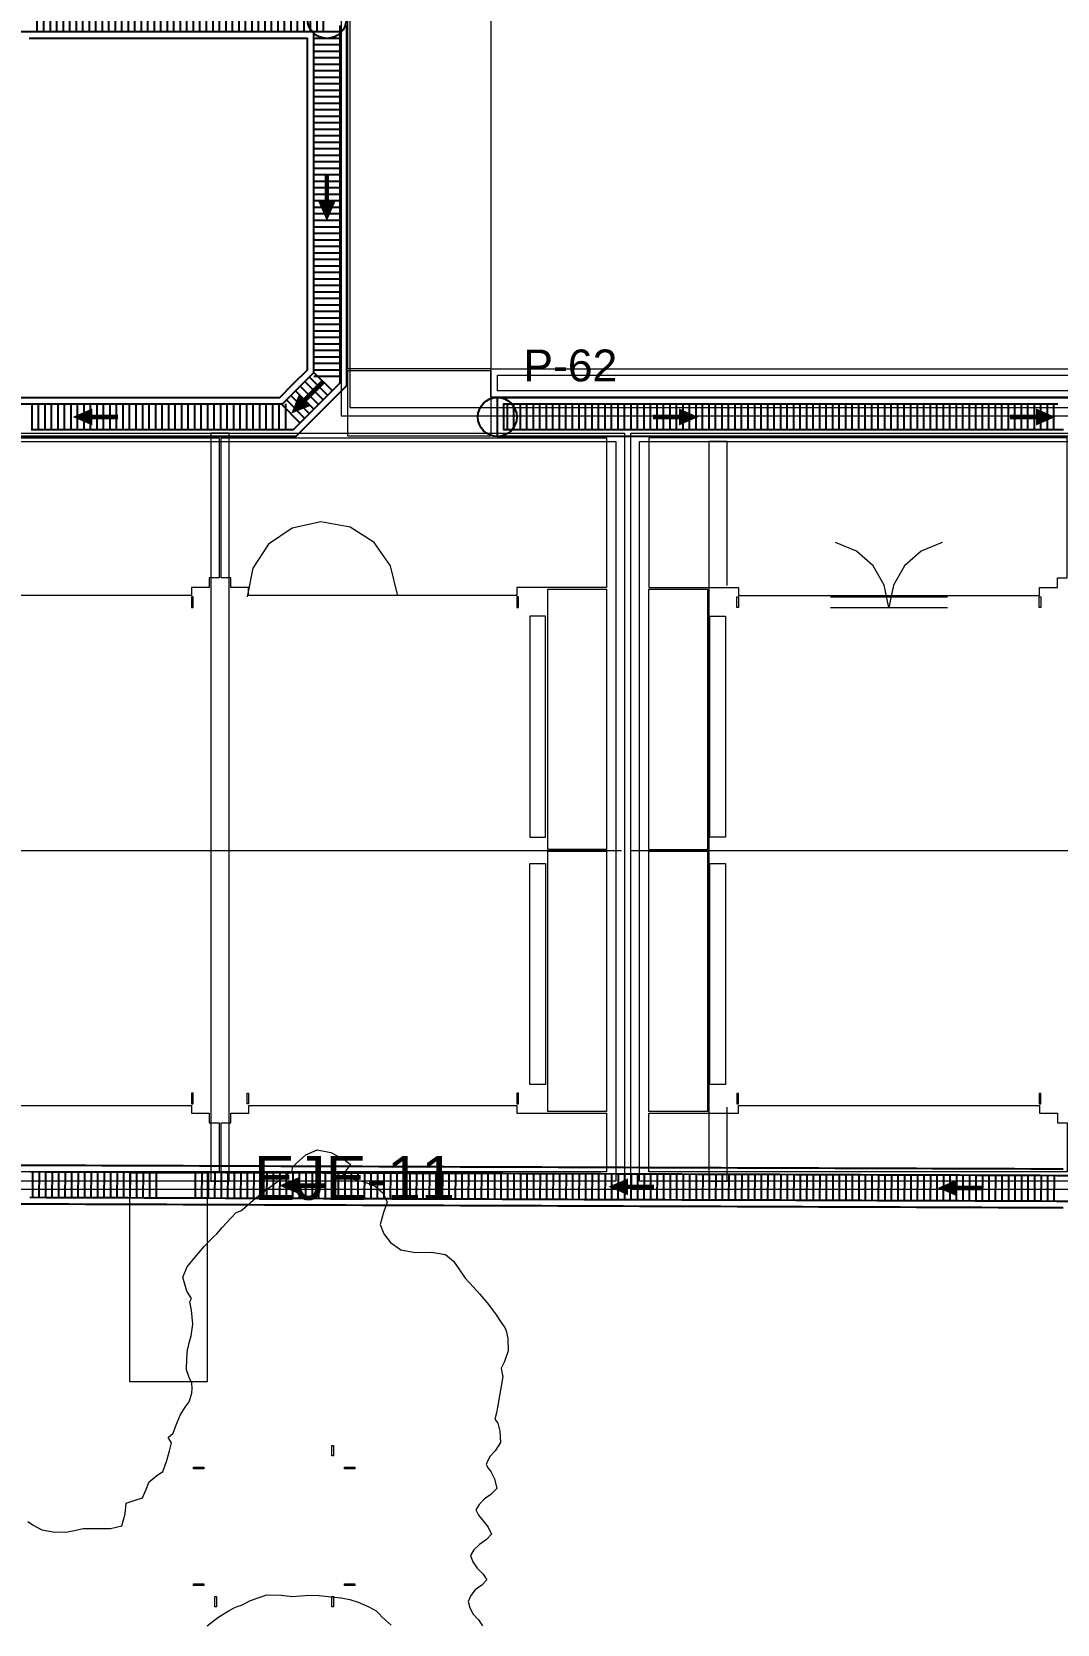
# Model space of a CAD drawing. Header units: metres. Extents: x 354768 to 355417, y 9249536 to 9250102.
# Drawn here: x 354928.11 to 354943.86, y 9249797.41 to 9249821.89 of the extents above; entities that cross this region are included whole.
import ezdxf
from ezdxf.enums import TextEntityAlignment as Align

# ---------------------------------------------------------------- set-up
doc = ezdxf.new("R2010")
doc.units = ezdxf.units.M
doc.header["$LTSCALE"] = 0.25
for name, color, linetype, lineweight in [('ARQ-BASE', 8, 'CONTINUOUS', 13), ('ARQ-TECHO', 8, 'CONTINUOUS', 13), ('ARQ-VEREDA', 9, 'CONTINUOUS', 9), ('CUNETA-S2', 6, 'CONTINUOUS', 35), ('CUNETA-S3', 94, 'CONTINUOUS', 35)]:
    doc.layers.add(name, color=color, linetype=linetype, lineweight=lineweight)
for name, color, linetype, true_color in [('CUN-FLUJO', 1, 'CONTINUOUS', 0xe60000), ('CUN-REJ-BORDE', 4, 'CONTINUOUS', 0x00aae6), ('CUN-REJ-PLATINA', 4, 'CONTINUOUS', 0x78cdf0), ('CUN-TAP-BORDE', 3, 'CONTINUOUS', 0x009600)]:
    doc.layers.add(name, color=color, linetype=linetype, true_color=true_color)
doc.layers.add('CURVAS', color=33, linetype='CONTINUOUS', lineweight=13, true_color=0xb08860)
doc.layers.add('NUDOS', color=7, linetype='CONTINUOUS')
doc.layers.add('TEXTOS', color=7, linetype='CONTINUOUS')
doc.styles.get("Standard").update_dxf_attribs({"font": 'arial.ttf'})

# ---------------------------------------------------------------- blocks, each defined once
blk = doc.blocks.new('ARQUITECTURA_BASE')
at = {"layer": 'ARQ-BASE'}
for points in [[(354935.998, 9249809.508), (354935.998, 9249812.908), (354935.758, 9249812.908), (354935.758, 9249809.508), (354935.998, 9249809.508)], [(354938.528, 9249812.908), (354938.768, 9249812.908), (354938.768, 9249809.508), (354938.528, 9249809.508), (354938.528, 9249812.908)], [(354935.998, 9249809.108), (354935.998, 9249805.708), (354935.758, 9249805.708), (354935.758, 9249809.108), (354935.998, 9249809.108)], [(354938.528, 9249809.108), (354938.768, 9249809.108), (354938.768, 9249805.708), (354938.528, 9249805.708), (354938.528, 9249809.108)]]:
    blk.add_lwpolyline(points, close=True, dxfattribs=at)
at = {"layer": 'ARQ-TECHO'}
for points in [[(354936.743, 9249851.821), (354936.743, 9249839.716), (354932.862, 9249839.716), (354932.862, 9249815.986), (354952.072, 9249815.986), (354952.072, 9249838.596), (354947.907, 9249838.596), (354947.907, 9249851.821), (354936.743, 9249851.821)], [(354936.873, 9249851.691), (354936.873, 9249839.586), (354932.992, 9249839.586), (354932.992, 9249816.116), (354951.942, 9249816.116), (354951.942, 9249838.466), (354947.777, 9249838.466), (354947.777, 9249851.691), (354936.873, 9249851.691)], [(354937.213, 9249804.093), (354919.663, 9249804.093), (354919.663, 9249815.723), (354937.213, 9249815.723), (354937.213, 9249804.093)], [(354930.858, 9249804.223), (354931.138, 9249804.223), (354931.138, 9249815.723), (354930.858, 9249815.723), (354930.858, 9249804.223)], [(354937.313, 9249815.723), (354950.243, 9249815.723), (354950.243, 9249804.093), (354937.313, 9249804.093), (354937.313, 9249815.723)], [(354937.083, 9249804.223), (354919.793, 9249804.223), (354919.793, 9249815.593), (354937.083, 9249815.593), (354937.083, 9249804.223)], [(354937.443, 9249815.593), (354950.113, 9249815.593), (354950.113, 9249804.223), (354937.443, 9249804.223), (354937.443, 9249815.593)], [(354930.583, 9249813.043), (354930.583, 9249813.203), (354930.558, 9249813.203), (354930.558, 9249813.043), (354930.583, 9249813.043)], [(354935.583, 9249813.043), (354935.583, 9249813.203), (354935.558, 9249813.203), (354935.558, 9249813.043), (354935.583, 9249813.043)], [(354938.968, 9249813.043), (354938.943, 9249813.043), (354938.943, 9249813.203), (354938.968, 9249813.203), (354938.968, 9249813.043)], [(354943.613, 9249813.043), (354943.588, 9249813.043), (354943.588, 9249813.203), (354943.613, 9249813.203), (354943.613, 9249813.043)], [(354930.583, 9249805.413), (354930.583, 9249805.573), (354930.558, 9249805.573), (354930.558, 9249805.413), (354930.583, 9249805.413)], [(354931.413, 9249805.413), (354931.413, 9249805.573), (354931.438, 9249805.573), (354931.438, 9249805.413), (354931.413, 9249805.413)], [(354935.583, 9249805.413), (354935.583, 9249805.573), (354935.558, 9249805.573), (354935.558, 9249805.413), (354935.583, 9249805.413)], [(354938.968, 9249805.572), (354938.943, 9249805.572), (354938.943, 9249805.412), (354938.968, 9249805.412), (354938.968, 9249805.572)], [(354943.613, 9249805.572), (354943.588, 9249805.572), (354943.588, 9249805.412), (354943.613, 9249805.412), (354943.613, 9249805.572)], [(354932.74, 9249799.998), (354932.715, 9249799.998), (354932.715, 9249800.158), (354932.74, 9249800.158), (354932.74, 9249799.998)], [(354930.588, 9249799.803), (354930.588, 9249799.828), (354930.748, 9249799.828), (354930.748, 9249799.803), (354930.588, 9249799.803)], [(354932.91, 9249799.803), (354932.91, 9249799.828), (354933.07, 9249799.828), (354933.07, 9249799.803), (354932.91, 9249799.803)], [(354930.588, 9249798.007), (354930.588, 9249798.032), (354930.748, 9249798.032), (354930.748, 9249798.007), (354930.588, 9249798.007)], [(354930.943, 9249797.677), (354930.918, 9249797.677), (354930.918, 9249797.837), (354930.943, 9249797.837), (354930.943, 9249797.677)], [(354932.74, 9249797.677), (354932.715, 9249797.677), (354932.715, 9249797.837), (354932.74, 9249797.837), (354932.74, 9249797.677)], [(354932.91, 9249798.007), (354932.91, 9249798.032), (354933.07, 9249798.032), (354933.07, 9249798.007), (354932.91, 9249798.007)]]:
    blk.add_lwpolyline(points, close=True, dxfattribs=at)
for points in [[(354938.793, 9249813.377), (354938.793, 9249815.593), (354938.513, 9249815.593), (354938.513, 9249804.223), (354938.793, 9249804.223), (354938.793, 9249805.362)], [(354933.723, 9249813.241), (354933.619, 9249813.682), (354933.365, 9249814.039), (354932.996, 9249814.276), (354932.549, 9249814.357), (354932.106, 9249814.261), (354931.745, 9249814.012), (354931.502, 9249813.648), (354931.413, 9249813.203)], [(354941.278, 9249813.043), (354941.207, 9249813.385), (354941.036, 9249813.68), (354940.78, 9249813.906), (354940.458, 9249814.041)], [(354942.098, 9249814.041), (354941.776, 9249813.906), (354941.52, 9249813.68), (354941.348, 9249813.385), (354941.278, 9249813.043)], [(354940.378, 9249813.203), (354942.178, 9249813.203)], [(354940.378, 9249813.043), (354942.178, 9249813.043)], [(354919.663, 9249809.308), (354937.168, 9249809.308)], [(354937.313, 9249809.308), (354950.243, 9249809.308)]]:
    blk.add_lwpolyline(points, dxfattribs=at)
at = {"layer": 'ARQ-VEREDA'}
for points in [[(354950.772, 9249816.711), (354950.772, 9249837.296), (354946.607, 9249837.296), (354946.607, 9249850.646), (354938.777, 9249850.646), (354938.777, 9249837.296), (354935.162, 9249837.296), (354935.162, 9249816.711), (354932.962, 9249816.711), (354932.962, 9249839.616), (354936.843, 9249839.616), (354936.843, 9249851.546), (354947.807, 9249851.546), (354947.807, 9249838.496), (354951.972, 9249838.496), (354951.972, 9249816.711), (354950.772, 9249816.711)], [(354932.962, 9249816.686), (354935.162, 9249816.686), (354935.162, 9249815.673), (354932.962, 9249815.673), (354932.962, 9249816.686)], [(354935.162, 9249816.711), (354950.747, 9249816.711), (354950.747, 9249816.273), (354935.162, 9249816.273), (354935.162, 9249816.711)], [(354935.262, 9249816.611), (354950.647, 9249816.611), (354950.647, 9249816.373), (354935.262, 9249816.373), (354935.262, 9249816.611)], [(354936.038, 9249809.323), (354936.038, 9249813.323), (354936.938, 9249813.323), (354936.938, 9249809.323), (354936.038, 9249809.323)], [(354936.038, 9249809.293), (354936.938, 9249809.293), (354936.938, 9249805.293), (354936.038, 9249805.293), (354936.038, 9249809.293)], [(354930.804, 9249801.143), (354930.804, 9249804.343), (354929.604, 9249804.343), (354929.604, 9249801.143), (354930.804, 9249801.143)]]:
    blk.add_lwpolyline(points, close=True, dxfattribs=at)
for points in [[(354930.983, 9249813.498), (354930.833, 9249813.498), (354930.833, 9249813.348), (354930.558, 9249813.348), (354930.558, 9249813.228), (354926.438, 9249813.228), (354926.438, 9249813.348), (354926.163, 9249813.348), (354926.163, 9249813.498), (354926.013, 9249813.498), (354926.013, 9249815.648), (354930.983, 9249815.648), (354930.983, 9249813.498)], [(354931.013, 9249815.648), (354936.938, 9249815.648), (354936.938, 9249813.348), (354935.558, 9249813.348), (354935.558, 9249813.228), (354931.438, 9249813.228), (354931.438, 9249813.348), (354931.163, 9249813.348), (354931.163, 9249813.498), (354931.013, 9249813.498), (354931.013, 9249815.648)], [(354944.018, 9249815.648), (354937.588, 9249815.648), (354937.588, 9249813.348), (354938.968, 9249813.348), (354938.968, 9249813.228), (354943.593, 9249813.228), (354943.593, 9249813.348), (354943.868, 9249813.348), (354943.868, 9249813.498), (354944.018, 9249813.498), (354944.018, 9249815.648)], [(354937.588, 9249809.323), (354937.588, 9249813.323), (354938.488, 9249813.323), (354938.488, 9249809.323)], [(354936.038, 9249809.308), (354936.038, 9249809.308)], [(354937.588, 9249809.323), (354938.488, 9249809.323)], [(354938.488, 9249809.293), (354938.488, 9249805.293), (354937.588, 9249805.293), (354937.588, 9249809.293)], [(354937.588, 9249809.293), (354938.488, 9249809.293)], [(354930.983, 9249804.368), (354926.013, 9249804.368), (354926.013, 9249805.118), (354926.163, 9249805.118), (354926.163, 9249805.268), (354926.438, 9249805.268), (354926.438, 9249805.388), (354930.558, 9249805.388), (354930.558, 9249805.268), (354930.833, 9249805.268), (354930.833, 9249805.118), (354930.983, 9249805.118), (354930.983, 9249804.368)], [(354931.013, 9249805.118), (354931.163, 9249805.118), (354931.163, 9249805.268), (354931.443, 9249805.268), (354931.443, 9249805.388), (354935.558, 9249805.388), (354935.558, 9249805.268), (354936.938, 9249805.268), (354936.938, 9249804.368), (354931.013, 9249804.368), (354931.013, 9249805.118)], [(354944.018, 9249804.368), (354937.588, 9249804.368), (354937.588, 9249805.268), (354938.968, 9249805.268), (354938.968, 9249805.388), (354943.593, 9249805.387), (354943.593, 9249805.268), (354943.868, 9249805.268), (354943.868, 9249805.118), (354944.018, 9249805.118), (354944.018, 9249804.368)]]:
    blk.add_lwpolyline(points, dxfattribs=at)
blk = doc.blocks.new('CURVAS_DE_NIVEL')
at = {"layer": 'CURVAS'}
for points in [[(354930.799, 9249797.389), (354930.966, 9249797.515), (354931.139, 9249797.621), (354931.227, 9249797.669), (354931.278, 9249797.687), (354931.329, 9249797.704), (354931.466, 9249797.775), (354931.717, 9249797.863), (354931.938, 9249797.86), (354932.107, 9249797.837), (354932.241, 9249797.848), (354932.375, 9249797.858), (354932.522, 9249797.851), (354932.712, 9249797.835), (354932.859, 9249797.817), (354932.991, 9249797.79), (354933.12, 9249797.751), (354933.285, 9249797.677), (354933.397, 9249797.617), (354933.445, 9249797.569), (354933.492, 9249797.52), (354933.63, 9249797.397)], [(354928.046, 9249798.992), (354928.126, 9249798.935), (354928.258, 9249798.863), (354928.432, 9249798.832), (354928.624, 9249798.825), (354928.759, 9249798.852), (354928.894, 9249798.885), (354929.073, 9249798.883), (354929.317, 9249798.881), (354929.491, 9249798.925), (354929.54, 9249799.109), (354929.557, 9249799.274), (354929.678, 9249799.315), (354929.807, 9249799.354), (354929.86, 9249799.471), (354929.908, 9249799.599), (354930.024, 9249799.694), (354930.117, 9249799.761), (354930.152, 9249799.843), (354930.178, 9249799.931), (354930.221, 9249800.075), (354930.252, 9249800.198), (354930.226, 9249800.242), (354930.201, 9249800.284), (354930.276, 9249800.349), (354930.319, 9249800.462), (354930.385, 9249800.623), (354930.464, 9249800.746), (354930.523, 9249800.831), (354930.546, 9249800.896), (354930.565, 9249800.963), (354930.569, 9249801.037), (354930.566, 9249801.116), (354930.526, 9249801.207), (354930.482, 9249801.324), (354930.486, 9249801.498), (354930.5, 9249801.634), (354930.513, 9249801.685), (354930.526, 9249801.737), (354930.554, 9249801.844), (354930.582, 9249802.026), (354930.56, 9249802.238), (354930.536, 9249802.368), (354930.559, 9249802.418), (354930.488, 9249802.532), (354930.427, 9249802.748), (354930.491, 9249802.907), (354930.613, 9249803.051), (354930.753, 9249803.218), (354930.84, 9249803.309), (354930.894, 9249803.361), (354930.948, 9249803.414), (354931.033, 9249803.508), (354931.169, 9249803.661), (354931.244, 9249803.743), (354931.319, 9249803.766), (354931.377, 9249803.816), (354931.509, 9249803.93), (354931.67, 9249804.062), (354931.854, 9249804.199), (354932.028, 9249804.324), (354932.106, 9249804.379), (354932.114, 9249804.433), (354932.173, 9249804.5), (354932.315, 9249804.625), (354932.491, 9249804.703), (354932.701, 9249804.661), (354932.908, 9249804.558), (354933.005, 9249804.48), (354932.942, 9249804.396), (354932.88, 9249804.314), (354932.993, 9249804.271), (354933.211, 9249804.212), (354933.382, 9249804.144), (354933.503, 9249804.037), (354933.566, 9249803.9), (354933.51, 9249803.739), (354933.46, 9249803.556), (354933.514, 9249803.415), (354933.619, 9249803.281), (354933.775, 9249803.168), (354933.996, 9249803.125), (354934.249, 9249803.131), (354934.463, 9249803.093), (354934.588, 9249802.995), (354934.666, 9249802.877), (354934.768, 9249802.733), (354934.888, 9249802.599), (354934.992, 9249802.485), (354935.106, 9249802.35), (354935.231, 9249802.181), (354935.331, 9249802.036), (354935.373, 9249801.972), (354935.398, 9249801.92), (354935.42, 9249801.804), (354935.429, 9249801.613), (354935.368, 9249801.45), (354935.318, 9249801.349), (354935.331, 9249801.286), (354935.346, 9249801.222), (354935.32, 9249801.069), (354935.272, 9249800.806), (354935.245, 9249800.66), (354935.219, 9249800.566), (354935.266, 9249800.5), (354935.297, 9249800.38), (354935.31, 9249800.203), (354935.229, 9249800.077), (354935.152, 9249799.994), (354935.113, 9249799.93), (354935.086, 9249799.868), (354935.12, 9249799.813), (354935.161, 9249799.758), (354935.217, 9249799.647), (354935.252, 9249799.499), (354935.162, 9249799.404), (354935.056, 9249799.332), (354934.979, 9249799.253), (354934.93, 9249799.171), (354934.973, 9249799.087), (354935.04, 9249799.002), (354935.121, 9249798.904), (354935.172, 9249798.796), (354935.093, 9249798.713), (354934.987, 9249798.639), (354934.901, 9249798.557), (354934.846, 9249798.469), (354934.882, 9249798.371), (354934.95, 9249798.272), (354935.04, 9249798.181), (354935.099, 9249798.092), (354935.022, 9249798.014), (354934.921, 9249797.941), (354934.854, 9249797.854), (354934.812, 9249797.762), (354934.838, 9249797.664), (354934.889, 9249797.567), (354934.971, 9249797.481), (354935.034, 9249797.388)]]:
    blk.add_lwpolyline(points, dxfattribs=at)
blk = doc.blocks.new('CUNETAS_SISTEMA_2_CENTRO_FRENTE_SUR')
at = {"layer": 'CUN-FLUJO', "const_width": 0.07}
for points in [[(354932.64, 9249819.68), (354932.64, 9249819.28)], [(354932.587, 9249816.517), (354932.305, 9249816.235)], [(354929.432, 9249815.97), (354929.033, 9249815.97)], [(354932.61, 9249804.153), (354932.21, 9249804.154)], [(354937.67, 9249804.135), (354937.27, 9249804.136)], [(354942.73, 9249804.116), (354942.33, 9249804.118)]]:
    blk.add_lwpolyline(points, dxfattribs=at)
at = {"layer": 'CUN-FLUJO', "true_color": 0xe60000}
for points in [[(354932.64, 9249818.98), (354932.77, 9249819.28), (354932.51, 9249819.28)], [(354932.093, 9249816.023), (354932.397, 9249816.143), (354932.213, 9249816.327)], [(354928.733, 9249815.97), (354929.033, 9249815.84), (354929.033, 9249816.1)], [(354931.91, 9249804.155), (354932.21, 9249804.024), (354932.21, 9249804.284)], [(354936.97, 9249804.137), (354937.27, 9249804.006), (354937.27, 9249804.266)], [(354942.03, 9249804.119), (354942.33, 9249803.988), (354942.33, 9249804.248)]]:
    blk.add_solid(points, dxfattribs=at)
at = {"layer": 'CUN-REJ-BORDE'}
for points in [[(354932.94, 9249821.992), (354932.94, 9249821.74), (354932.94, 9249821.488), (354932.94, 9249821.236), (354932.94, 9249820.984), (354932.94, 9249820.732), (354932.94, 9249820.48), (354932.94, 9249820.227), (354932.94, 9249819.975), (354932.94, 9249819.723), (354932.94, 9249819.471), (354932.94, 9249819.219), (354932.94, 9249818.967), (354932.94, 9249818.715), (354932.94, 9249818.463), (354932.94, 9249818.211), (354932.94, 9249817.958), (354932.94, 9249817.706), (354932.94, 9249817.454), (354932.94, 9249817.202), (354932.94, 9249816.95), (354932.94, 9249816.698), (354932.94, 9249816.446), (354932.746, 9249816.252), (354932.552, 9249816.058), (354932.358, 9249815.864), (354932.164, 9249815.67), (354931.913, 9249815.67), (354931.661, 9249815.67), (354931.409, 9249815.67), (354931.157, 9249815.67), (354930.906, 9249815.67), (354930.654, 9249815.67), (354930.402, 9249815.67), (354930.151, 9249815.67), (354929.899, 9249815.67), (354929.647, 9249815.67), (354929.396, 9249815.67), (354929.144, 9249815.67), (354928.892, 9249815.67), (354928.64, 9249815.67), (354928.389, 9249815.67), (354928.137, 9249815.67), (354927.885, 9249815.67)], [(354927.926, 9249804.47), (354928.177, 9249804.469), (354928.427, 9249804.468), (354928.678, 9249804.467), (354928.928, 9249804.466), (354929.179, 9249804.465), (354929.429, 9249804.464), (354929.68, 9249804.464), (354929.93, 9249804.463), (354930.181, 9249804.462)], [(354932.84, 9249821.988), (354932.84, 9249821.738), (354932.84, 9249821.488), (354932.84, 9249821.238), (354932.84, 9249820.988), (354932.84, 9249820.738), (354932.84, 9249820.488), (354932.84, 9249820.238), (354932.84, 9249819.988), (354932.84, 9249819.738), (354932.84, 9249819.488), (354932.84, 9249819.237), (354932.84, 9249818.987), (354932.84, 9249818.737), (354932.84, 9249818.487), (354932.84, 9249818.237), (354932.84, 9249817.987), (354932.84, 9249817.737), (354932.84, 9249817.487), (354932.84, 9249817.237), (354932.84, 9249816.987), (354932.84, 9249816.737), (354932.84, 9249816.487), (354932.661, 9249816.308), (354932.481, 9249816.129), (354932.302, 9249815.949), (354932.123, 9249815.77), (354931.871, 9249815.77), (354931.619, 9249815.77), (354931.368, 9249815.77), (354931.116, 9249815.77), (354930.864, 9249815.77), (354930.613, 9249815.77), (354930.361, 9249815.77), (354930.109, 9249815.77), (354929.858, 9249815.77), (354929.606, 9249815.77), (354929.354, 9249815.77), (354929.102, 9249815.77), (354928.851, 9249815.77), (354928.599, 9249815.77), (354928.347, 9249815.77), (354928.096, 9249815.77)], [(354928.077, 9249804.369), (354928.327, 9249804.368), (354928.578, 9249804.368), (354928.828, 9249804.367), (354929.079, 9249804.366), (354929.329, 9249804.365), (354929.58, 9249804.364), (354929.83, 9249804.363), (354930.081, 9249804.362)], [(354927.93, 9249816.17), (354928.182, 9249816.17), (354928.433, 9249816.17), (354928.685, 9249816.17), (354928.937, 9249816.17), (354929.188, 9249816.17), (354929.44, 9249816.17), (354929.692, 9249816.17), (354929.944, 9249816.17), (354930.195, 9249816.17), (354930.447, 9249816.17), (354930.699, 9249816.17), (354930.95, 9249816.17), (354931.202, 9249816.17), (354931.454, 9249816.17), (354931.705, 9249816.17), (354931.957, 9249816.17), (354932.199, 9249816.411), (354932.44, 9249816.653), (354932.44, 9249816.915), (354932.44, 9249817.177), (354932.44, 9249817.438), (354932.44, 9249817.7), (354932.44, 9249817.962), (354932.44, 9249818.224), (354932.44, 9249818.486), (354932.44, 9249818.748), (354932.44, 9249819.01), (354932.44, 9249819.271), (354932.44, 9249819.533), (354932.44, 9249819.795), (354932.44, 9249820.057), (354932.44, 9249820.319), (354932.44, 9249820.581), (354932.44, 9249820.843), (354932.44, 9249821.104), (354932.44, 9249821.366), (354932.44, 9249821.628), (354932.44, 9249821.89), (354932.189, 9249821.89), (354931.938, 9249821.89), (354931.687, 9249821.89), (354931.436, 9249821.89), (354931.185, 9249821.89), (354930.934, 9249821.89), (354930.683, 9249821.89), (354930.431, 9249821.89), (354930.18, 9249821.89), (354929.929, 9249821.89), (354929.678, 9249821.89), (354929.427, 9249821.89), (354929.176, 9249821.89), (354928.925, 9249821.89), (354928.674, 9249821.89), (354928.423, 9249821.89), (354928.172, 9249821.89), (354927.921, 9249821.89)], [(354927.889, 9249816.27), (354928.14, 9249816.27), (354928.392, 9249816.27), (354928.644, 9249816.27), (354928.895, 9249816.27), (354929.147, 9249816.27), (354929.399, 9249816.27), (354929.65, 9249816.27), (354929.902, 9249816.27), (354930.154, 9249816.27), (354930.406, 9249816.27), (354930.657, 9249816.27), (354930.909, 9249816.27), (354931.161, 9249816.27), (354931.412, 9249816.27), (354931.664, 9249816.27), (354931.916, 9249816.27), (354932.128, 9249816.482), (354932.34, 9249816.694), (354932.34, 9249816.949), (354932.34, 9249817.204), (354932.34, 9249817.459), (354932.34, 9249817.713), (354932.34, 9249817.968), (354932.34, 9249818.223), (354932.34, 9249818.478), (354932.34, 9249818.733), (354932.34, 9249818.987), (354932.34, 9249819.242), (354932.34, 9249819.497), (354932.34, 9249819.752), (354932.34, 9249820.006), (354932.34, 9249820.261), (354932.34, 9249820.516), (354932.34, 9249820.771), (354932.34, 9249821.026), (354932.34, 9249821.28), (354932.34, 9249821.535), (354932.34, 9249821.79), (354932.089, 9249821.79), (354931.837, 9249821.79), (354931.586, 9249821.79), (354931.334, 9249821.79), (354931.083, 9249821.79), (354930.831, 9249821.79), (354930.58, 9249821.79), (354930.329, 9249821.79), (354930.077, 9249821.79), (354929.826, 9249821.79), (354929.574, 9249821.79), (354929.323, 9249821.79), (354929.071, 9249821.79), (354928.82, 9249821.79), (354928.569, 9249821.79), (354928.317, 9249821.79), (354928.066, 9249821.79)], [(354930.682, 9249804.46), (354930.932, 9249804.459), (354931.183, 9249804.458), (354931.433, 9249804.457), (354931.684, 9249804.456), (354931.934, 9249804.455), (354932.185, 9249804.454), (354932.435, 9249804.454), (354932.686, 9249804.453), (354932.936, 9249804.452), (354933.187, 9249804.451), (354933.437, 9249804.45), (354933.688, 9249804.449), (354933.939, 9249804.448), (354934.189, 9249804.447), (354934.44, 9249804.446), (354934.69, 9249804.445), (354934.941, 9249804.444), (354935.191, 9249804.444), (354935.442, 9249804.443), (354935.692, 9249804.442), (354935.943, 9249804.441), (354936.193, 9249804.44), (354936.444, 9249804.439), (354936.694, 9249804.438), (354936.945, 9249804.437), (354937.195, 9249804.436), (354937.446, 9249804.435), (354937.696, 9249804.434), (354937.947, 9249804.434), (354938.197, 9249804.433), (354938.448, 9249804.432), (354938.698, 9249804.431), (354938.949, 9249804.43), (354939.199, 9249804.429), (354939.45, 9249804.428), (354939.7, 9249804.427), (354939.951, 9249804.426), (354940.201, 9249804.425), (354940.452, 9249804.424), (354940.702, 9249804.424), (354940.953, 9249804.423), (354941.203, 9249804.422), (354941.454, 9249804.421), (354941.704, 9249804.42), (354941.955, 9249804.419), (354942.205, 9249804.418), (354942.456, 9249804.417), (354942.706, 9249804.416), (354942.957, 9249804.415), (354943.207, 9249804.415), (354943.458, 9249804.414), (354943.708, 9249804.413), (354943.959, 9249804.412)], [(354930.582, 9249804.36), (354930.832, 9249804.359), (354931.083, 9249804.358), (354931.333, 9249804.358), (354931.584, 9249804.357), (354931.834, 9249804.356), (354932.085, 9249804.355), (354932.335, 9249804.354), (354932.586, 9249804.353), (354932.836, 9249804.352), (354933.087, 9249804.351), (354933.337, 9249804.35), (354933.588, 9249804.349), (354933.838, 9249804.348), (354934.089, 9249804.348), (354934.339, 9249804.347), (354934.59, 9249804.346), (354934.84, 9249804.345), (354935.091, 9249804.344), (354935.341, 9249804.343), (354935.592, 9249804.342), (354935.842, 9249804.341), (354936.093, 9249804.34), (354936.343, 9249804.339), (354936.594, 9249804.338), (354936.844, 9249804.338), (354937.095, 9249804.337), (354937.345, 9249804.336), (354937.596, 9249804.335), (354937.846, 9249804.334), (354938.097, 9249804.333), (354938.347, 9249804.332), (354938.598, 9249804.331), (354938.848, 9249804.33), (354939.099, 9249804.329), (354939.349, 9249804.328), (354939.6, 9249804.328), (354939.85, 9249804.327), (354940.101, 9249804.326), (354940.351, 9249804.325), (354940.602, 9249804.324), (354940.853, 9249804.323), (354941.103, 9249804.322), (354941.354, 9249804.321), (354941.604, 9249804.32), (354941.855, 9249804.319), (354942.105, 9249804.318), (354942.356, 9249804.318), (354942.606, 9249804.317), (354942.857, 9249804.316), (354943.107, 9249804.315), (354943.358, 9249804.314), (354943.608, 9249804.313), (354943.859, 9249804.312), (354944.109, 9249804.311)], [(354930.08, 9249803.962), (354929.83, 9249803.963), (354929.579, 9249803.964), (354929.329, 9249803.965), (354929.078, 9249803.966), (354928.828, 9249803.967), (354928.577, 9249803.968), (354928.327, 9249803.968), (354928.076, 9249803.969)], [(354944.108, 9249803.911), (354943.857, 9249803.912), (354943.607, 9249803.913), (354943.356, 9249803.914), (354943.106, 9249803.915), (354942.855, 9249803.916), (354942.605, 9249803.917), (354942.354, 9249803.918), (354942.104, 9249803.918), (354941.853, 9249803.919), (354941.603, 9249803.92), (354941.352, 9249803.921), (354941.102, 9249803.922), (354940.851, 9249803.923), (354940.601, 9249803.924), (354940.351, 9249803.925), (354940.1, 9249803.926), (354939.85, 9249803.927), (354939.599, 9249803.928), (354939.349, 9249803.928), (354939.098, 9249803.929), (354938.848, 9249803.93), (354938.597, 9249803.931), (354938.347, 9249803.932), (354938.096, 9249803.933), (354937.846, 9249803.934), (354937.595, 9249803.935), (354937.345, 9249803.936), (354937.094, 9249803.937), (354936.844, 9249803.938), (354936.593, 9249803.938), (354936.343, 9249803.939), (354936.092, 9249803.94), (354935.842, 9249803.941), (354935.591, 9249803.942), (354935.341, 9249803.943), (354935.09, 9249803.944), (354934.84, 9249803.945), (354934.589, 9249803.946), (354934.339, 9249803.947), (354934.088, 9249803.948), (354933.838, 9249803.948), (354933.587, 9249803.949), (354933.337, 9249803.95), (354933.086, 9249803.951), (354932.836, 9249803.952), (354932.585, 9249803.953), (354932.335, 9249803.954), (354932.084, 9249803.955), (354931.834, 9249803.956), (354931.583, 9249803.957), (354931.333, 9249803.958), (354931.082, 9249803.958), (354930.832, 9249803.959), (354930.581, 9249803.96)], [(354930.18, 9249803.862), (354929.93, 9249803.863), (354929.679, 9249803.864), (354929.429, 9249803.864), (354929.178, 9249803.865), (354928.928, 9249803.866), (354928.677, 9249803.867), (354928.427, 9249803.868), (354928.176, 9249803.869), (354927.926, 9249803.87)], [(354943.957, 9249803.812), (354943.707, 9249803.813), (354943.456, 9249803.814), (354943.206, 9249803.815), (354942.955, 9249803.815), (354942.705, 9249803.816), (354942.454, 9249803.817), (354942.204, 9249803.818), (354941.953, 9249803.819), (354941.703, 9249803.82), (354941.452, 9249803.821), (354941.202, 9249803.822), (354940.951, 9249803.823), (354940.701, 9249803.824), (354940.45, 9249803.824), (354940.2, 9249803.825), (354939.949, 9249803.826), (354939.699, 9249803.827), (354939.448, 9249803.828), (354939.198, 9249803.829), (354938.947, 9249803.83), (354938.697, 9249803.831), (354938.446, 9249803.832), (354938.196, 9249803.833), (354937.945, 9249803.834), (354937.695, 9249803.834), (354937.444, 9249803.835), (354937.194, 9249803.836), (354936.943, 9249803.837), (354936.693, 9249803.838), (354936.442, 9249803.839), (354936.192, 9249803.84), (354935.941, 9249803.841), (354935.691, 9249803.842), (354935.44, 9249803.843), (354935.19, 9249803.844), (354934.939, 9249803.844), (354934.689, 9249803.845), (354934.438, 9249803.846), (354934.188, 9249803.847), (354933.937, 9249803.848), (354933.687, 9249803.849), (354933.437, 9249803.85), (354933.186, 9249803.851), (354932.936, 9249803.852), (354932.685, 9249803.853), (354932.435, 9249803.854), (354932.184, 9249803.854), (354931.934, 9249803.855), (354931.683, 9249803.856), (354931.433, 9249803.857), (354931.182, 9249803.858), (354930.932, 9249803.859), (354930.681, 9249803.86)]]:
    blk.add_lwpolyline(points, dxfattribs=at)
at = {"layer": 'CUN-REJ-PLATINA'}
for p, q in [((354928.19, 9249821.89), (354928.19, 9249822.29)), ((354928.29, 9249821.89), (354928.29, 9249822.29)), ((354928.39, 9249821.89), (354928.39, 9249822.29)), ((354928.49, 9249821.89), (354928.49, 9249822.29)), ((354928.59, 9249821.89), (354928.59, 9249822.29)), ((354928.69, 9249821.89), (354928.69, 9249822.29)), ((354928.79, 9249821.89), (354928.79, 9249822.29)), ((354928.89, 9249821.89), (354928.89, 9249822.29)), ((354928.99, 9249821.89), (354928.99, 9249822.29)), ((354929.09, 9249821.89), (354929.09, 9249822.29)), ((354929.19, 9249821.89), (354929.19, 9249822.29)), ((354929.29, 9249821.89), (354929.29, 9249822.29)), ((354929.39, 9249821.89), (354929.39, 9249822.29)), ((354929.49, 9249821.89), (354929.49, 9249822.29)), ((354929.59, 9249821.89), (354929.59, 9249822.29)), ((354929.69, 9249821.89), (354929.69, 9249822.29)), ((354929.79, 9249821.89), (354929.79, 9249822.29)), ((354929.89, 9249821.89), (354929.89, 9249822.29)), ((354929.99, 9249821.89), (354929.99, 9249822.29)), ((354930.09, 9249821.89), (354930.09, 9249822.29)), ((354930.19, 9249821.89), (354930.19, 9249822.29)), ((354930.29, 9249821.89), (354930.29, 9249822.29)), ((354930.39, 9249821.89), (354930.39, 9249822.29)), ((354930.49, 9249821.89), (354930.49, 9249822.29)), ((354930.59, 9249821.89), (354930.59, 9249822.29)), ((354930.69, 9249821.89), (354930.69, 9249822.29)), ((354930.79, 9249821.89), (354930.79, 9249822.29)), ((354930.89, 9249821.89), (354930.89, 9249822.29)), ((354930.99, 9249821.89), (354930.99, 9249822.29)), ((354931.09, 9249821.89), (354931.09, 9249822.29)), ((354931.19, 9249821.89), (354931.19, 9249822.29)), ((354931.29, 9249821.89), (354931.29, 9249822.29)), ((354931.39, 9249821.89), (354931.39, 9249822.29)), ((354931.49, 9249821.89), (354931.49, 9249822.29)), ((354931.59, 9249821.89), (354931.59, 9249822.29)), ((354931.69, 9249821.89), (354931.69, 9249822.29)), ((354931.79, 9249821.89), (354931.79, 9249822.29)), ((354931.89, 9249821.89), (354931.89, 9249822.29)), ((354931.99, 9249821.89), (354931.99, 9249822.29)), ((354932.09, 9249821.89), (354932.09, 9249822.29)), ((354932.19, 9249821.89), (354932.19, 9249822.29)), ((354932.29, 9249821.89), (354932.29, 9249822.29)), ((354932.39, 9249821.89), (354932.39, 9249822.29)), ((354932.49, 9249821.89), (354932.49, 9249822.29)), ((354932.59, 9249821.89), (354932.59, 9249822.29)), ((354932.84, 9249821.89), (354932.44, 9249821.89)), ((354932.84, 9249821.79), (354932.44, 9249821.79)), ((354932.84, 9249821.69), (354932.44, 9249821.69)), ((354932.84, 9249821.59), (354932.44, 9249821.59)), ((354932.84, 9249821.49), (354932.44, 9249821.49)), ((354932.84, 9249821.39), (354932.44, 9249821.39)), ((354932.84, 9249821.29), (354932.44, 9249821.29)), ((354932.84, 9249821.19), (354932.44, 9249821.19)), ((354932.84, 9249821.09), (354932.44, 9249821.09)), ((354932.84, 9249820.99), (354932.44, 9249820.99)), ((354932.84, 9249820.89), (354932.44, 9249820.89)), ((354932.84, 9249820.79), (354932.44, 9249820.79)), ((354932.84, 9249820.69), (354932.44, 9249820.69)), ((354932.84, 9249820.59), (354932.44, 9249820.59)), ((354932.84, 9249820.49), (354932.44, 9249820.49)), ((354932.84, 9249820.39), (354932.44, 9249820.39)), ((354932.84, 9249820.29), (354932.44, 9249820.29)), ((354932.84, 9249820.19), (354932.44, 9249820.19)), ((354932.84, 9249820.09), (354932.44, 9249820.09)), ((354932.84, 9249819.99), (354932.44, 9249819.99)), ((354932.84, 9249819.89), (354932.44, 9249819.89)), ((354932.84, 9249819.79), (354932.44, 9249819.79)), ((354932.84, 9249819.69), (354932.44, 9249819.69)), ((354932.84, 9249819.59), (354932.44, 9249819.59)), ((354932.84, 9249819.49), (354932.44, 9249819.49)), ((354932.84, 9249819.39), (354932.44, 9249819.39)), ((354932.84, 9249819.29), (354932.44, 9249819.29)), ((354932.84, 9249819.19), (354932.44, 9249819.19)), ((354932.84, 9249819.09), (354932.44, 9249819.09)), ((354932.84, 9249818.99), (354932.44, 9249818.99)), ((354932.84, 9249818.89), (354932.44, 9249818.89)), ((354932.84, 9249818.79), (354932.44, 9249818.79)), ((354932.84, 9249818.69), (354932.44, 9249818.69)), ((354932.84, 9249818.59), (354932.44, 9249818.59)), ((354932.84, 9249818.49), (354932.44, 9249818.49)), ((354932.84, 9249818.39), (354932.44, 9249818.39)), ((354932.84, 9249818.29), (354932.44, 9249818.29)), ((354932.84, 9249818.19), (354932.44, 9249818.19)), ((354932.84, 9249818.09), (354932.44, 9249818.09)), ((354932.84, 9249817.99), (354932.44, 9249817.99)), ((354932.84, 9249817.89), (354932.44, 9249817.89)), ((354932.84, 9249817.79), (354932.44, 9249817.79)), ((354932.84, 9249817.69), (354932.44, 9249817.69)), ((354932.84, 9249817.59), (354932.44, 9249817.59)), ((354932.84, 9249817.49), (354932.44, 9249817.49)), ((354932.84, 9249817.39), (354932.44, 9249817.39)), ((354932.84, 9249817.29), (354932.44, 9249817.29)), ((354932.84, 9249817.19), (354932.44, 9249817.19)), ((354932.84, 9249817.09), (354932.44, 9249817.09)), ((354932.84, 9249816.99), (354932.44, 9249816.99)), ((354932.84, 9249816.89), (354932.44, 9249816.89)), ((354932.84, 9249816.79), (354932.44, 9249816.79)), ((354932.84, 9249816.69), (354932.44, 9249816.69)), ((354932.513, 9249816.16), (354932.23, 9249816.443)), ((354932.583, 9249816.231), (354932.301, 9249816.513)), ((354932.654, 9249816.301), (354932.371, 9249816.584)), ((354932.84, 9249816.59), (354932.44, 9249816.59)), ((354932.725, 9249816.372), (354932.442, 9249816.655)), ((354932.301, 9249815.948), (354932.018, 9249816.231)), ((354932.371, 9249816.018), (354932.088, 9249816.301)), ((354932.442, 9249816.089), (354932.159, 9249816.372)), ((354928.109, 9249815.77), (354928.109, 9249816.17)), ((354928.209, 9249815.77), (354928.209, 9249816.17)), ((354928.309, 9249815.77), (354928.309, 9249816.17)), ((354928.409, 9249815.77), (354928.409, 9249816.17)), ((354928.509, 9249815.77), (354928.509, 9249816.17)), ((354928.609, 9249815.77), (354928.609, 9249816.17)), ((354928.709, 9249815.77), (354928.709, 9249816.17)), ((354928.809, 9249815.77), (354928.809, 9249816.17)), ((354928.909, 9249815.77), (354928.909, 9249816.17)), ((354929.009, 9249815.77), (354929.009, 9249816.17)), ((354929.109, 9249815.77), (354929.109, 9249816.17)), ((354929.209, 9249815.77), (354929.209, 9249816.17)), ((354929.309, 9249815.77), (354929.309, 9249816.17)), ((354929.409, 9249815.77), (354929.409, 9249816.17)), ((354929.509, 9249815.77), (354929.509, 9249816.17)), ((354929.609, 9249815.77), (354929.609, 9249816.17)), ((354929.709, 9249815.77), (354929.709, 9249816.17)), ((354929.809, 9249815.77), (354929.809, 9249816.17)), ((354929.909, 9249815.77), (354929.909, 9249816.17)), ((354930.009, 9249815.77), (354930.009, 9249816.17)), ((354930.109, 9249815.77), (354930.109, 9249816.17)), ((354930.209, 9249815.77), (354930.209, 9249816.17)), ((354930.309, 9249815.77), (354930.309, 9249816.17)), ((354930.409, 9249815.77), (354930.409, 9249816.17)), ((354930.509, 9249815.77), (354930.509, 9249816.17)), ((354930.609, 9249815.77), (354930.609, 9249816.17)), ((354930.709, 9249815.77), (354930.709, 9249816.17)), ((354930.809, 9249815.77), (354930.809, 9249816.17)), ((354930.909, 9249815.77), (354930.909, 9249816.17)), ((354931.009, 9249815.77), (354931.009, 9249816.17)), ((354931.109, 9249815.77), (354931.109, 9249816.17)), ((354931.209, 9249815.77), (354931.209, 9249816.17)), ((354931.309, 9249815.77), (354931.309, 9249816.17)), ((354931.409, 9249815.77), (354931.409, 9249816.17)), ((354931.509, 9249815.77), (354931.509, 9249816.17)), ((354931.609, 9249815.77), (354931.609, 9249816.17)), ((354931.709, 9249815.77), (354931.709, 9249816.17)), ((354931.809, 9249815.77), (354931.809, 9249816.17)), ((354931.909, 9249815.77), (354931.909, 9249816.17)), ((354932.23, 9249815.877), (354931.947, 9249816.16)), ((354932.009, 9249815.77), (354932.009, 9249816.17)), ((354928.119, 9249803.969), (354928.121, 9249804.369)), ((354928.219, 9249803.969), (354928.221, 9249804.369)), ((354928.319, 9249803.968), (354928.321, 9249804.368)), ((354928.419, 9249803.968), (354928.421, 9249804.368)), ((354928.519, 9249803.968), (354928.521, 9249804.368)), ((354928.619, 9249803.967), (354928.621, 9249804.367)), ((354928.719, 9249803.967), (354928.721, 9249804.367)), ((354928.819, 9249803.967), (354928.821, 9249804.367)), ((354928.919, 9249803.966), (354928.921, 9249804.366)), ((354929.019, 9249803.966), (354929.021, 9249804.366)), ((354929.119, 9249803.966), (354929.121, 9249804.366)), ((354929.219, 9249803.965), (354929.221, 9249804.365)), ((354929.319, 9249803.965), (354929.321, 9249804.365)), ((354929.419, 9249803.964), (354929.421, 9249804.364)), ((354929.519, 9249803.964), (354929.521, 9249804.364)), ((354929.619, 9249803.964), (354929.621, 9249804.364)), ((354929.719, 9249803.963), (354929.721, 9249804.363)), ((354929.819, 9249803.963), (354929.821, 9249804.363)), ((354929.919, 9249803.963), (354929.921, 9249804.363)), ((354930.019, 9249803.962), (354930.021, 9249804.362)), ((354930.619, 9249803.96), (354930.621, 9249804.36)), ((354930.719, 9249803.96), (354930.721, 9249804.36)), ((354930.819, 9249803.959), (354930.821, 9249804.359)), ((354930.919, 9249803.959), (354930.921, 9249804.359)), ((354931.019, 9249803.959), (354931.021, 9249804.359)), ((354931.119, 9249803.958), (354931.121, 9249804.358)), ((354931.219, 9249803.958), (354931.221, 9249804.358)), ((354931.319, 9249803.958), (354931.321, 9249804.358)), ((354931.419, 9249803.957), (354931.421, 9249804.357)), ((354931.519, 9249803.957), (354931.521, 9249804.357)), ((354931.619, 9249803.956), (354931.621, 9249804.356)), ((354931.719, 9249803.956), (354931.721, 9249804.356)), ((354931.819, 9249803.956), (354931.821, 9249804.356)), ((354931.919, 9249803.955), (354931.921, 9249804.355)), ((354932.019, 9249803.955), (354932.021, 9249804.355)), ((354932.119, 9249803.955), (354932.121, 9249804.355)), ((354932.219, 9249803.954), (354932.221, 9249804.354)), ((354932.319, 9249803.954), (354932.321, 9249804.354)), ((354932.419, 9249803.954), (354932.421, 9249804.354)), ((354932.519, 9249803.953), (354932.521, 9249804.353)), ((354932.619, 9249803.953), (354932.621, 9249804.353)), ((354932.719, 9249803.953), (354932.721, 9249804.352)), ((354932.819, 9249803.952), (354932.821, 9249804.352)), ((354932.919, 9249803.952), (354932.921, 9249804.352)), ((354933.019, 9249803.951), (354933.021, 9249804.351)), ((354933.119, 9249803.951), (354933.121, 9249804.351)), ((354933.219, 9249803.951), (354933.221, 9249804.351)), ((354933.319, 9249803.95), (354933.321, 9249804.35)), ((354933.419, 9249803.95), (354933.421, 9249804.35)), ((354933.519, 9249803.95), (354933.521, 9249804.35)), ((354933.619, 9249803.949), (354933.621, 9249804.349)), ((354933.719, 9249803.949), (354933.721, 9249804.349)), ((354933.819, 9249803.949), (354933.821, 9249804.349)), ((354933.919, 9249803.948), (354933.921, 9249804.348)), ((354934.019, 9249803.948), (354934.021, 9249804.348)), ((354934.119, 9249803.947), (354934.121, 9249804.347)), ((354934.219, 9249803.947), (354934.221, 9249804.347)), ((354934.319, 9249803.947), (354934.321, 9249804.347)), ((354934.419, 9249803.946), (354934.421, 9249804.346)), ((354934.519, 9249803.946), (354934.521, 9249804.346)), ((354934.619, 9249803.946), (354934.621, 9249804.346)), ((354934.719, 9249803.945), (354934.721, 9249804.345)), ((354934.819, 9249803.945), (354934.821, 9249804.345)), ((354934.919, 9249803.945), (354934.921, 9249804.345)), ((354935.019, 9249803.944), (354935.021, 9249804.344)), ((354935.119, 9249803.944), (354935.121, 9249804.344)), ((354935.219, 9249803.943), (354935.221, 9249804.343)), ((354935.319, 9249803.943), (354935.321, 9249804.343)), ((354935.419, 9249803.943), (354935.421, 9249804.343)), ((354935.519, 9249803.942), (354935.521, 9249804.342)), ((354935.619, 9249803.942), (354935.621, 9249804.342)), ((354935.719, 9249803.942), (354935.721, 9249804.342)), ((354935.819, 9249803.941), (354935.821, 9249804.341)), ((354935.919, 9249803.941), (354935.921, 9249804.341)), ((354936.019, 9249803.941), (354936.021, 9249804.341)), ((354936.119, 9249803.94), (354936.121, 9249804.34)), ((354936.219, 9249803.94), (354936.221, 9249804.34)), ((354936.319, 9249803.939), (354936.321, 9249804.339)), ((354936.419, 9249803.939), (354936.421, 9249804.339)), ((354936.519, 9249803.939), (354936.521, 9249804.339)), ((354936.619, 9249803.938), (354936.621, 9249804.338)), ((354936.719, 9249803.938), (354936.721, 9249804.338)), ((354936.819, 9249803.938), (354936.821, 9249804.338)), ((354936.919, 9249803.937), (354936.921, 9249804.337)), ((354937.019, 9249803.937), (354937.021, 9249804.337)), ((354937.119, 9249803.937), (354937.121, 9249804.337)), ((354937.219, 9249803.936), (354937.221, 9249804.336)), ((354937.319, 9249803.936), (354937.321, 9249804.336)), ((354937.419, 9249803.935), (354937.421, 9249804.335)), ((354937.519, 9249803.935), (354937.521, 9249804.335)), ((354937.619, 9249803.935), (354937.621, 9249804.335)), ((354937.719, 9249803.934), (354937.721, 9249804.334)), ((354937.819, 9249803.934), (354937.821, 9249804.334)), ((354937.919, 9249803.934), (354937.921, 9249804.334)), ((354938.019, 9249803.933), (354938.021, 9249804.333)), ((354938.119, 9249803.933), (354938.121, 9249804.333)), ((354938.219, 9249803.933), (354938.221, 9249804.333)), ((354938.319, 9249803.932), (354938.321, 9249804.332)), ((354938.419, 9249803.932), (354938.421, 9249804.332)), ((354938.519, 9249803.931), (354938.521, 9249804.331)), ((354938.619, 9249803.931), (354938.621, 9249804.331)), ((354938.719, 9249803.931), (354938.721, 9249804.331)), ((354938.819, 9249803.93), (354938.821, 9249804.33)), ((354938.919, 9249803.93), (354938.921, 9249804.33)), ((354939.019, 9249803.93), (354939.021, 9249804.33)), ((354939.119, 9249803.929), (354939.121, 9249804.329)), ((354939.219, 9249803.929), (354939.221, 9249804.329)), ((354939.319, 9249803.929), (354939.321, 9249804.329)), ((354939.419, 9249803.928), (354939.421, 9249804.328)), ((354939.519, 9249803.928), (354939.521, 9249804.328)), ((354939.619, 9249803.928), (354939.621, 9249804.327)), ((354939.719, 9249803.927), (354939.721, 9249804.327)), ((354939.819, 9249803.927), (354939.821, 9249804.327)), ((354939.919, 9249803.926), (354939.921, 9249804.326)), ((354940.019, 9249803.926), (354940.021, 9249804.326)), ((354940.119, 9249803.926), (354940.121, 9249804.326)), ((354940.219, 9249803.925), (354940.221, 9249804.325)), ((354940.319, 9249803.925), (354940.321, 9249804.325)), ((354940.419, 9249803.925), (354940.421, 9249804.325)), ((354940.519, 9249803.924), (354940.521, 9249804.324)), ((354940.619, 9249803.924), (354940.621, 9249804.324)), ((354940.719, 9249803.924), (354940.721, 9249804.324)), ((354940.819, 9249803.923), (354940.821, 9249804.323)), ((354940.919, 9249803.923), (354940.921, 9249804.323)), ((354941.019, 9249803.922), (354941.021, 9249804.322)), ((354941.119, 9249803.922), (354941.121, 9249804.322)), ((354941.219, 9249803.922), (354941.221, 9249804.322)), ((354941.319, 9249803.921), (354941.321, 9249804.321)), ((354941.419, 9249803.921), (354941.421, 9249804.321)), ((354941.519, 9249803.921), (354941.521, 9249804.321)), ((354941.619, 9249803.92), (354941.621, 9249804.32)), ((354941.719, 9249803.92), (354941.721, 9249804.32)), ((354941.819, 9249803.92), (354941.821, 9249804.32)), ((354941.919, 9249803.919), (354941.921, 9249804.319)), ((354942.019, 9249803.919), (354942.021, 9249804.319)), ((354942.119, 9249803.918), (354942.121, 9249804.318)), ((354942.219, 9249803.918), (354942.221, 9249804.318)), ((354942.319, 9249803.918), (354942.321, 9249804.318)), ((354942.419, 9249803.917), (354942.421, 9249804.317)), ((354942.519, 9249803.917), (354942.521, 9249804.317)), ((354942.619, 9249803.917), (354942.621, 9249804.317)), ((354942.719, 9249803.916), (354942.721, 9249804.316)), ((354942.819, 9249803.916), (354942.821, 9249804.316)), ((354942.919, 9249803.916), (354942.921, 9249804.316)), ((354943.019, 9249803.915), (354943.021, 9249804.315)), ((354943.119, 9249803.915), (354943.121, 9249804.315)), ((354943.219, 9249803.914), (354943.221, 9249804.314)), ((354943.319, 9249803.914), (354943.321, 9249804.314)), ((354943.419, 9249803.914), (354943.421, 9249804.314)), ((354943.519, 9249803.913), (354943.521, 9249804.313)), ((354943.619, 9249803.913), (354943.621, 9249804.313)), ((354943.719, 9249803.913), (354943.721, 9249804.313)), ((354943.819, 9249803.912), (354943.821, 9249804.312))]:
    blk.add_line(p, q, dxfattribs=at)
at = {"layer": 'CUN-TAP-BORDE'}
for points in [[(354930.181, 9249804.462), (354930.431, 9249804.461), (354930.682, 9249804.46)], [(354930.081, 9249804.362), (354930.331, 9249804.361), (354930.582, 9249804.36)], [(354930.581, 9249803.96), (354930.331, 9249803.961), (354930.08, 9249803.962)], [(354930.681, 9249803.86), (354930.431, 9249803.861), (354930.18, 9249803.862)]]:
    blk.add_lwpolyline(points, dxfattribs=at)
blk = doc.blocks.new('CUNETAS_SISTEMA_3_NORESTE_LOSA')
at = {"layer": 'CUN-FLUJO', "const_width": 0.07}
for points in [[(354937.653, 9249815.97), (354938.053, 9249815.97)], [(354943.14, 9249815.97), (354943.54, 9249815.97)]]:
    blk.add_lwpolyline(points, dxfattribs=at)
at = {"layer": 'CUN-FLUJO', "true_color": 0xe60000}
for points in [[(354938.353, 9249815.97), (354938.053, 9249816.1), (354938.053, 9249815.84)], [(354943.84, 9249815.97), (354943.54, 9249816.1), (354943.54, 9249815.84)]]:
    blk.add_solid(points, dxfattribs=at)
at = {"layer": 'CUN-REJ-BORDE'}
for points in [[(354943.961, 9249815.77), (354943.708, 9249815.77), (354943.455, 9249815.77), (354943.202, 9249815.77), (354942.949, 9249815.77), (354942.696, 9249815.77), (354942.443, 9249815.77), (354942.19, 9249815.77), (354941.937, 9249815.77), (354941.684, 9249815.77), (354941.431, 9249815.77), (354941.178, 9249815.77), (354940.925, 9249815.77), (354940.672, 9249815.77), (354940.419, 9249815.77), (354940.166, 9249815.77), (354939.913, 9249815.77), (354939.66, 9249815.77), (354939.407, 9249815.77), (354939.155, 9249815.77), (354938.902, 9249815.77), (354938.649, 9249815.77), (354938.396, 9249815.77), (354938.143, 9249815.77), (354937.89, 9249815.77), (354937.637, 9249815.77), (354937.384, 9249815.77), (354937.131, 9249815.77), (354936.878, 9249815.77), (354936.625, 9249815.77), (354936.372, 9249815.77), (354936.119, 9249815.77), (354935.866, 9249815.77), (354935.613, 9249815.77), (354935.36, 9249815.77), (354935.36, 9249816.17), (354935.61, 9249816.17), (354935.861, 9249816.17), (354936.111, 9249816.17), (354936.362, 9249816.17), (354936.612, 9249816.17), (354936.863, 9249816.17), (354937.113, 9249816.17), (354937.363, 9249816.17), (354937.614, 9249816.17), (354937.864, 9249816.17), (354938.115, 9249816.17), (354938.365, 9249816.17), (354938.615, 9249816.17), (354938.866, 9249816.17), (354939.116, 9249816.17), (354939.367, 9249816.17), (354939.617, 9249816.17), (354939.868, 9249816.17), (354940.118, 9249816.17), (354940.368, 9249816.17), (354940.619, 9249816.17), (354940.869, 9249816.17), (354941.12, 9249816.17), (354941.37, 9249816.17), (354941.62, 9249816.17), (354941.871, 9249816.17), (354942.121, 9249816.17), (354942.372, 9249816.17), (354942.622, 9249816.17), (354942.873, 9249816.17), (354943.123, 9249816.17), (354943.373, 9249816.17), (354943.624, 9249816.17), (354943.874, 9249816.17)], [(354944.055, 9249815.67), (354943.803, 9249815.67), (354943.552, 9249815.67), (354943.301, 9249815.67), (354943.05, 9249815.67), (354942.798, 9249815.67), (354942.547, 9249815.67), (354942.296, 9249815.67), (354942.044, 9249815.67), (354941.793, 9249815.67), (354941.542, 9249815.67), (354941.291, 9249815.67), (354941.039, 9249815.67), (354940.788, 9249815.67), (354940.537, 9249815.67), (354940.286, 9249815.67), (354940.034, 9249815.67), (354939.783, 9249815.67), (354939.532, 9249815.67), (354939.28, 9249815.67), (354939.029, 9249815.67), (354938.778, 9249815.67), (354938.527, 9249815.67), (354938.275, 9249815.67), (354938.024, 9249815.67), (354937.773, 9249815.67), (354937.521, 9249815.67), (354937.27, 9249815.67), (354937.019, 9249815.67), (354936.768, 9249815.67), (354936.516, 9249815.67), (354936.265, 9249815.67), (354936.014, 9249815.67), (354935.763, 9249815.67), (354935.511, 9249815.67), (354935.26, 9249815.67), (354935.26, 9249815.97), (354935.26, 9249816.27), (354935.511, 9249816.27), (354935.763, 9249816.27), (354936.014, 9249816.27), (354936.265, 9249816.27), (354936.517, 9249816.27), (354936.768, 9249816.27), (354937.019, 9249816.27), (354937.271, 9249816.27), (354937.522, 9249816.27), (354937.773, 9249816.27), (354938.025, 9249816.27), (354938.276, 9249816.27), (354938.527, 9249816.27), (354938.778, 9249816.27), (354939.03, 9249816.27), (354939.281, 9249816.27), (354939.532, 9249816.27), (354939.784, 9249816.27), (354940.035, 9249816.27), (354940.286, 9249816.27), (354940.538, 9249816.27), (354940.789, 9249816.27), (354941.04, 9249816.27), (354941.292, 9249816.27), (354941.543, 9249816.27), (354941.794, 9249816.27), (354942.046, 9249816.27), (354942.297, 9249816.27), (354942.548, 9249816.27), (354942.8, 9249816.27), (354943.051, 9249816.27), (354943.302, 9249816.27), (354943.554, 9249816.27), (354943.805, 9249816.27), (354944.056, 9249816.27)]]:
    blk.add_lwpolyline(points, dxfattribs=at)
at = {"layer": 'CUN-REJ-PLATINA'}
for p, q in [((354935.41, 9249816.17), (354935.41, 9249815.77)), ((354935.51, 9249816.17), (354935.51, 9249815.77)), ((354935.61, 9249816.17), (354935.61, 9249815.77)), ((354935.71, 9249816.17), (354935.71, 9249815.77)), ((354935.81, 9249816.17), (354935.81, 9249815.77)), ((354935.91, 9249816.17), (354935.91, 9249815.77)), ((354936.01, 9249816.17), (354936.01, 9249815.77)), ((354936.11, 9249816.17), (354936.11, 9249815.77)), ((354936.21, 9249816.17), (354936.21, 9249815.77)), ((354936.31, 9249816.17), (354936.31, 9249815.77)), ((354936.41, 9249816.17), (354936.41, 9249815.77)), ((354936.51, 9249816.17), (354936.51, 9249815.77)), ((354936.61, 9249816.17), (354936.61, 9249815.77)), ((354936.71, 9249816.17), (354936.71, 9249815.77)), ((354936.81, 9249816.17), (354936.81, 9249815.77)), ((354936.91, 9249816.17), (354936.91, 9249815.77)), ((354937.01, 9249816.17), (354937.01, 9249815.77)), ((354937.11, 9249816.17), (354937.11, 9249815.77)), ((354937.21, 9249816.17), (354937.21, 9249815.77)), ((354937.31, 9249816.17), (354937.31, 9249815.77)), ((354937.41, 9249816.17), (354937.41, 9249815.77)), ((354937.51, 9249816.17), (354937.51, 9249815.77)), ((354937.61, 9249816.17), (354937.61, 9249815.77)), ((354937.71, 9249816.17), (354937.71, 9249815.77)), ((354937.81, 9249816.17), (354937.81, 9249815.77)), ((354937.91, 9249816.17), (354937.91, 9249815.77)), ((354938.01, 9249816.17), (354938.01, 9249815.77)), ((354938.11, 9249816.17), (354938.11, 9249815.77)), ((354938.21, 9249816.17), (354938.21, 9249815.77)), ((354938.31, 9249816.17), (354938.31, 9249815.77)), ((354938.41, 9249816.17), (354938.41, 9249815.77)), ((354938.51, 9249816.17), (354938.51, 9249815.77)), ((354938.61, 9249816.17), (354938.61, 9249815.77)), ((354938.71, 9249816.17), (354938.71, 9249815.77)), ((354938.81, 9249816.17), (354938.81, 9249815.77)), ((354938.91, 9249816.17), (354938.91, 9249815.77)), ((354939.01, 9249816.17), (354939.01, 9249815.77)), ((354939.11, 9249816.17), (354939.11, 9249815.77)), ((354939.21, 9249816.17), (354939.21, 9249815.77)), ((354939.31, 9249816.17), (354939.31, 9249815.77)), ((354939.41, 9249816.17), (354939.41, 9249815.77)), ((354939.51, 9249816.17), (354939.51, 9249815.77)), ((354939.61, 9249816.17), (354939.61, 9249815.77)), ((354939.71, 9249816.17), (354939.71, 9249815.77)), ((354939.81, 9249816.17), (354939.81, 9249815.77)), ((354939.91, 9249816.17), (354939.91, 9249815.77)), ((354940.01, 9249816.17), (354940.01, 9249815.77)), ((354940.11, 9249816.17), (354940.11, 9249815.77)), ((354940.21, 9249816.17), (354940.21, 9249815.77)), ((354940.31, 9249816.17), (354940.31, 9249815.77)), ((354940.41, 9249816.17), (354940.41, 9249815.77)), ((354940.51, 9249816.17), (354940.51, 9249815.77)), ((354940.61, 9249816.17), (354940.61, 9249815.77)), ((354940.71, 9249816.17), (354940.71, 9249815.77)), ((354940.81, 9249816.17), (354940.81, 9249815.77)), ((354940.91, 9249816.17), (354940.91, 9249815.77)), ((354941.01, 9249816.17), (354941.01, 9249815.77)), ((354941.11, 9249816.17), (354941.11, 9249815.77)), ((354941.21, 9249816.17), (354941.21, 9249815.77)), ((354941.31, 9249816.17), (354941.31, 9249815.77)), ((354941.41, 9249816.17), (354941.41, 9249815.77)), ((354941.51, 9249816.17), (354941.51, 9249815.77)), ((354941.61, 9249816.17), (354941.61, 9249815.77)), ((354941.71, 9249816.17), (354941.71, 9249815.77)), ((354941.81, 9249816.17), (354941.81, 9249815.77)), ((354941.91, 9249816.17), (354941.91, 9249815.77)), ((354942.01, 9249816.17), (354942.01, 9249815.77)), ((354942.11, 9249816.17), (354942.11, 9249815.77)), ((354942.21, 9249816.17), (354942.21, 9249815.77)), ((354942.31, 9249816.17), (354942.31, 9249815.77)), ((354942.41, 9249816.17), (354942.41, 9249815.77)), ((354942.51, 9249816.17), (354942.51, 9249815.77)), ((354942.61, 9249816.17), (354942.61, 9249815.77)), ((354942.71, 9249816.17), (354942.71, 9249815.77)), ((354942.81, 9249816.17), (354942.81, 9249815.77)), ((354942.91, 9249816.17), (354942.91, 9249815.77)), ((354943.01, 9249816.17), (354943.01, 9249815.77)), ((354943.11, 9249816.17), (354943.11, 9249815.77)), ((354943.21, 9249816.17), (354943.21, 9249815.77)), ((354943.31, 9249816.17), (354943.31, 9249815.77)), ((354943.41, 9249816.17), (354943.41, 9249815.77)), ((354943.51, 9249816.17), (354943.51, 9249815.77)), ((354943.61, 9249816.17), (354943.61, 9249815.77)), ((354943.71, 9249816.17), (354943.71, 9249815.77)), ((354943.81, 9249816.17), (354943.81, 9249815.77))]:
    blk.add_line(p, q, dxfattribs=at)
blk = doc.blocks.new('ROTULOS_RED')
at = {"layer": 'NUDOS'}
for centre in [(354932.64, 9249822.09), (354935.26, 9249815.97)]:
    blk.add_circle(centre, 0.3, dxfattribs=at)
at = {"layer": 'TEXTOS'}
blk.add_text('P-62', height=0.4894, dxfattribs=at).set_placement((354935.66, 9249816.37), align=Align.BOTTOM_LEFT)
at = {"layer": 'TEXTOS', "color": 6}
blk.add_text('EJE-11', height=0.675, dxfattribs=at).set_placement((354931.519, 9249803.733), align=Align.BOTTOM_LEFT)

msp = doc.modelspace()

# ---------------------------------------------------------------- block references
at = {"layer": 'ARQ-BASE'}
msp.add_blockref('ARQUITECTURA_BASE', (0, 0), dxfattribs=at)
at = {"layer": 'CUNETA-S2'}
msp.add_blockref('CUNETAS_SISTEMA_2_CENTRO_FRENTE_SUR', (0, 0), dxfattribs=at)
at = {"layer": 'CUNETA-S3'}
msp.add_blockref('CUNETAS_SISTEMA_3_NORESTE_LOSA', (0, 0), dxfattribs=at)
at = {"layer": 'CURVAS'}
msp.add_blockref('CURVAS_DE_NIVEL', (0, 0), dxfattribs=at)
at = {"layer": 'NUDOS'}
msp.add_blockref('ROTULOS_RED', (0, 0), dxfattribs=at)

doc.saveas('drawing.dxf')
